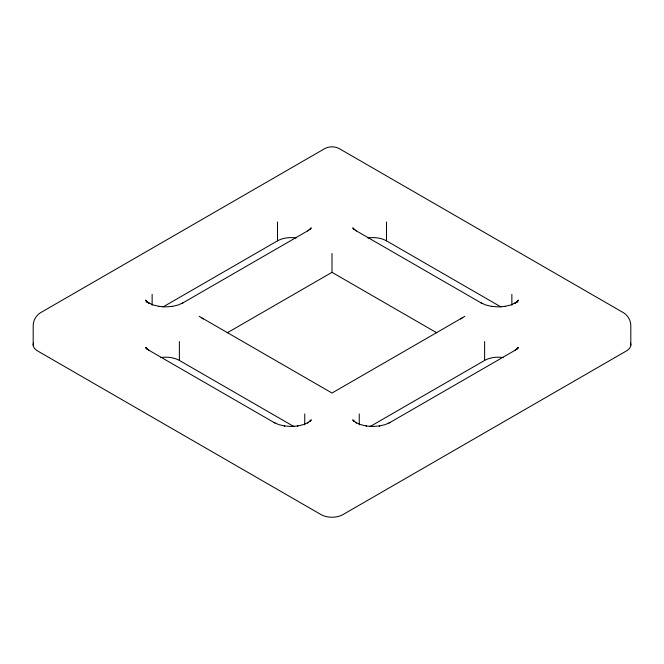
<?xml version="1.0" encoding="UTF-8"?>
<svg xmlns="http://www.w3.org/2000/svg" width="664" height="664" viewBox="0 0 664 664"><rect width="100%" height="100%" fill="white"/><g stroke="black" fill="none" stroke-linecap="round" stroke-linejoin="round"><path stroke-width="1" d="M517.505 302.22L517.671 300.435M310.063 229.146L311.092 227.71M310.063 421.101L311.092 419.665M516.658 302.244L518.211 300.087M516.658 349.447L518.211 347.289M309.947 229.321L311.101 228.267L307.581 230.906M309.947 421.275L311.101 420.221L307.432 422.976L308.544 422.346L303.44 424.603L297.497 426.031L297.962 425.939L291.123 426.462L284.283 425.939L284.748 426.031L278.805 424.603L273.983 422.47M517.065 301.697L518.219 300.643L514.55 303.398L515.662 302.767L510.558 305.025L504.615 306.453L505.072 306.361L498.241 306.884L491.401 306.361L491.858 306.453L485.923 305.025L481.093 302.892M517.065 348.899L518.219 347.845L514.7 350.484M460.824 319.019L462.684 317.583M162.879 307.034L277.494 240.858A19.273 11.122 0 0 1 296.111 237.986M181.878 303.489L308.76 230.234M227.237 332.813L332 272.331L436.763 332.813M464.883 316.313L332 393.03L199.117 316.313M369.997 426.612L484.612 360.436A19.273 11.122 0 0 1 503.229 357.564M388.996 423.059L515.87 349.812M182.907 302.892L178.077 305.025L172.142 306.453L172.598 306.361L165.759 306.884L158.928 306.361L159.385 306.453L153.442 305.025L148.338 302.767L149.45 303.398L145.781 300.643L146.935 301.697M390.017 422.47L385.195 424.603L379.252 426.031L379.717 425.939L372.877 426.462L366.038 425.939L366.503 426.031L360.56 424.603L355.456 422.346L356.568 422.976L352.899 420.221L354.053 421.275M367.889 237.986A19.273 11.122 0 0 1 386.506 240.858L501.121 307.034M355.24 230.234L482.122 303.489M160.771 357.564A19.273 11.122 0 0 1 179.388 360.436L294.003 426.612M148.13 349.812L275.004 423.059M356.419 230.906L352.899 228.267L354.053 229.321M149.3 350.484L145.781 347.845L146.935 348.899M201.316 317.583L203.176 319.019M352.908 227.71L353.937 229.146M352.908 419.665L353.937 421.101M145.79 300.087L147.342 302.244M145.79 347.289L147.342 349.447M146.329 300.435L146.495 302.22M630.8 345.338L630.8 325.186C630.634 320.239 627.87 315.45 623.662 312.827L339.138 148.553C334.756 146.221 329.253 146.254 324.862 148.553L40.338 312.827C36.146 315.475 33.374 320.222 33.2 325.186L33.2 345.338M511.861 294.359L511.861 305.291M484.612 341.562L484.612 360.436M386.506 221.983L386.506 240.858M359.249 413.938L359.249 424.869M332 253.449L332 272.331M304.751 413.938L304.751 424.869M277.494 221.983L277.494 240.858M179.388 341.562L179.388 360.436M152.139 294.359L152.139 305.291M33.515 342.815A15.413 8.898 0 0 0 37.674 350.999L321.102 514.633A15.413 8.898 0 0 0 342.898 514.633L626.326 350.999A15.413 8.898 0 0 0 630.485 342.815"/></g></svg>
